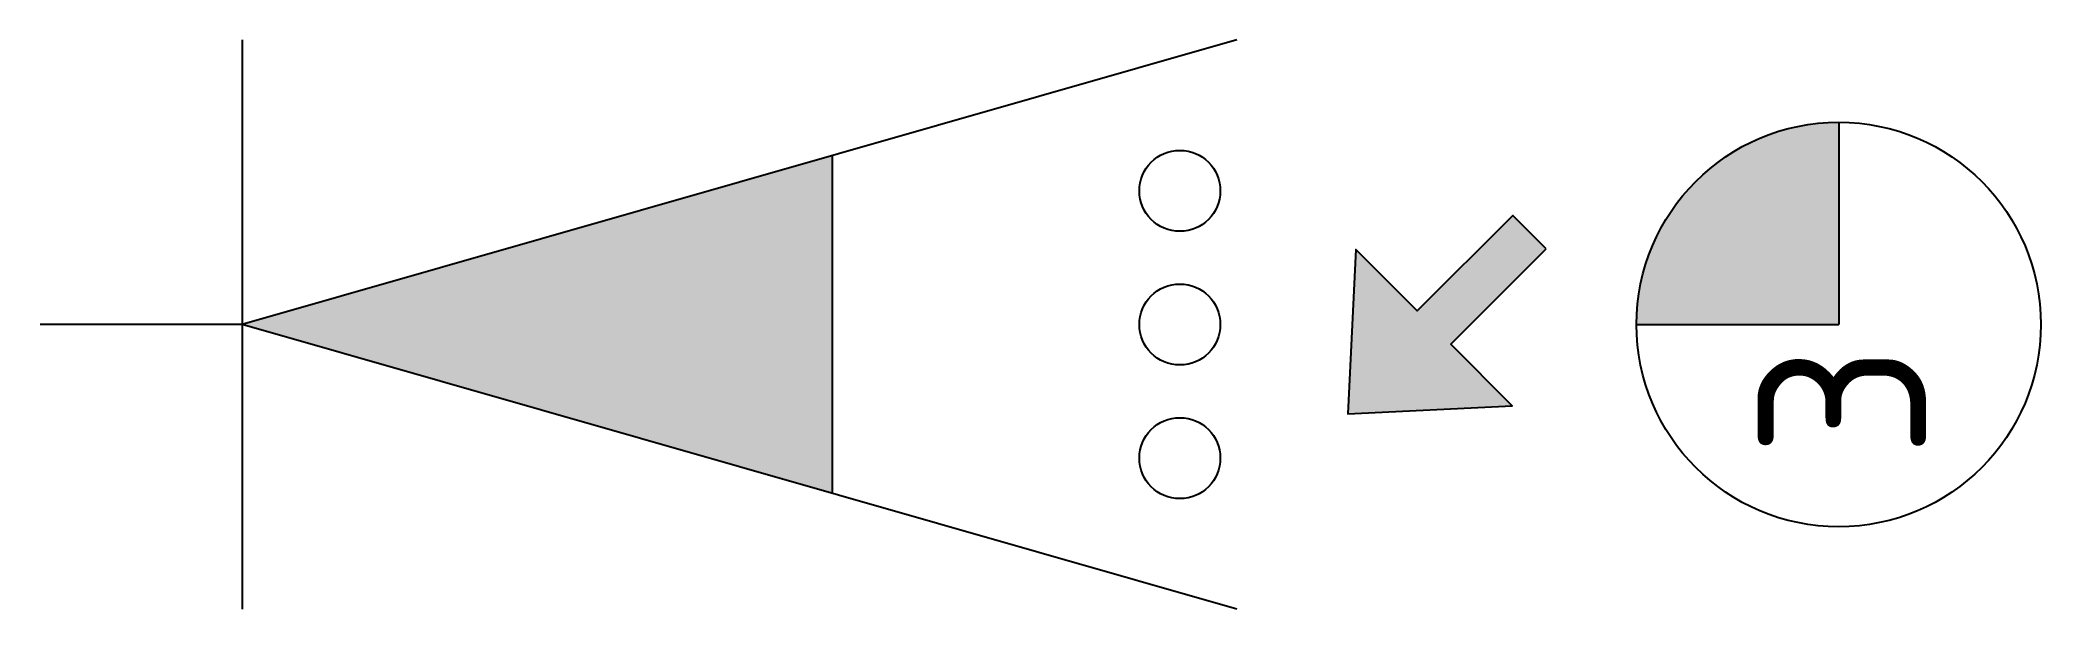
# Model space of a CAD drawing. Extents: x 0 to 14.8, y -2.1 to 2.1.
import ezdxf

# ---------------------------------------------------------------- set-up
doc = ezdxf.new("R2010")
doc.units = 0
doc.layers.get('0').update_dxf_attribs({"lineweight": 25})
doc.styles.add('NLCS-ISO', font='NLCS-ISO.ttf')

msp = doc.modelspace()

# ---------------------------------------------------------------- hatches: boundary and pattern name
h = msp.add_hatch(color=256)
h.dxf.hatch_style = 1
h.paths.add_polyline_path([(11.842, 0), (13.342, 0), (13.342, 1.5, 0.414214)])
h = msp.add_hatch(color=256)
h.dxf.hatch_style = 1
h.paths.add_polyline_path([(11.171, 0.56), (10.924, 0.808), (10.216, 0.101), (9.761, 0.557), (9.7, -0.663), (10.92, -0.603), (10.464, -0.147)])

# ---------------------------------------------------------------- linework, layer by layer
for p, q in [((8.878, 2.11), (1.499, 0)), ((1.499, 2.11), (1.499, -2.11)), ((13.342, 1.5), (13.342, 0)), ((5.878, -1.252), (5.878, 1.252)), ((1.499, 0), (0, 0)), ((8.878, -2.11), (1.499, 0)), ((11.842, 0), (13.342, 0))]:
    msp.add_line(p, q)
msp.add_lwpolyline([(11.171, 0.56), (10.924, 0.808), (10.216, 0.101), (9.761, 0.557), (9.7, -0.663), (10.92, -0.603), (10.464, -0.147)], close=True)
for centre, radius in [((13.342, 0), 1.5), ((8.455, 0.991), 0.3), ((8.455, 0), 0.3), ((8.455, -0.991), 0.3)]:
    msp.add_circle(centre, radius)
msp.add_solid([(1.499, 0), (5.878, 1.252), (5.878, -1.252)])

# ---------------------------------------------------------------- texts
at = {"style": 'NLCS-ISO'}
msp.add_text('3', height=1.25, rotation=90, dxfattribs=at).set_placement((13.994, -0.984))

doc.saveas('drawing.dxf')
